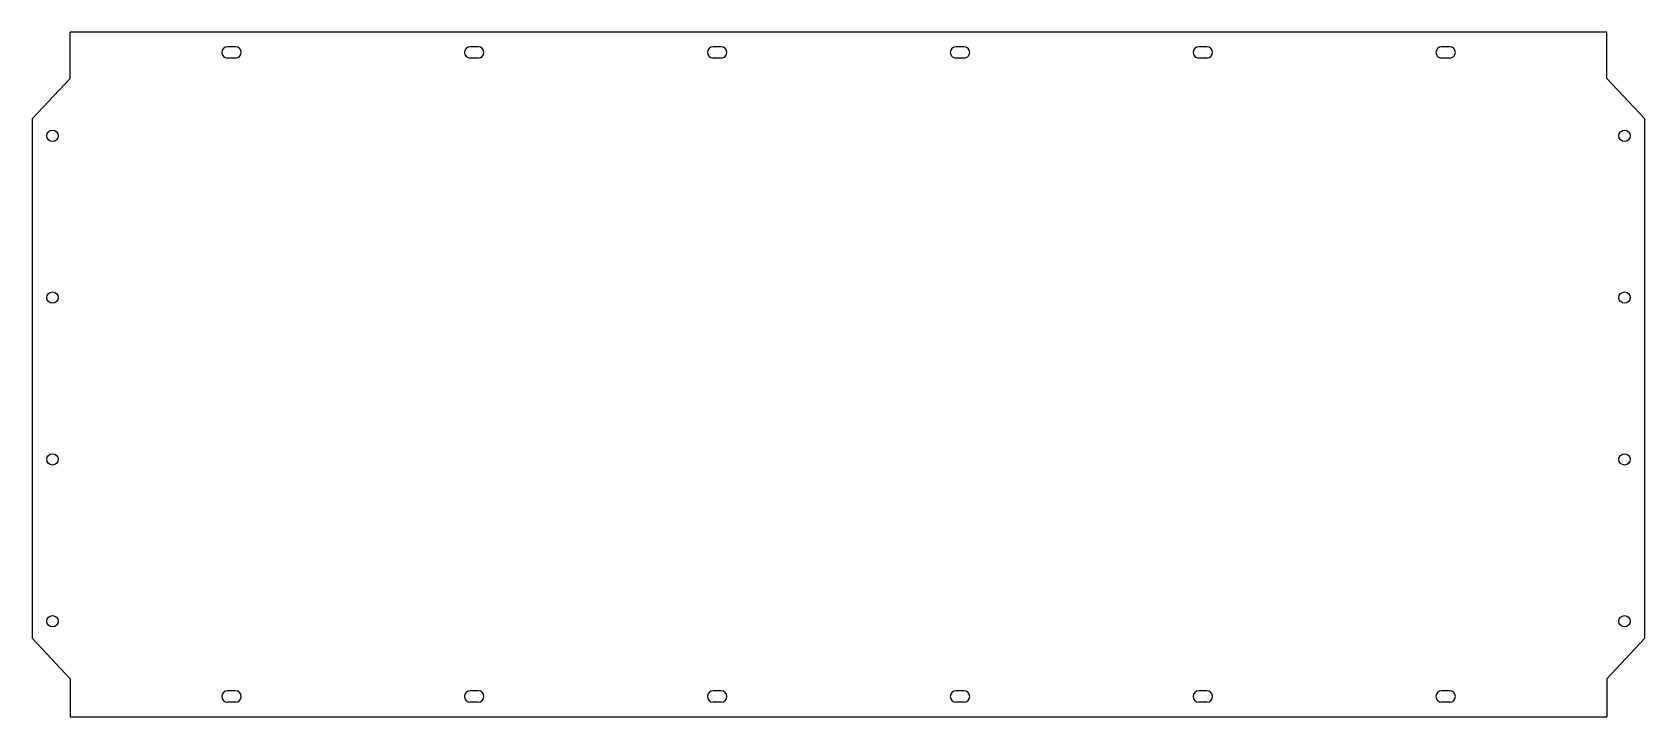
# Model space of a CAD drawing. Header units: millimetres. Extents: x -564 to 1428, y -53 to 793.
import ezdxf

# ---------------------------------------------------------------- set-up
doc = ezdxf.new("R2010")
doc.units = ezdxf.units.MM

msp = doc.modelspace()

# ---------------------------------------------------------------- linework, layer by layer
for p, q in [((1380.7, 793.5), (-517.3, 793.5)), ((-517.3, 736.5), (-517.3, 793.5)), ((1380.7, 736.5), (1380.7, 793.5)), ((-313.3, 775.5), (-323.3, 775.5)), ((-313.3, 761.5), (-323.3, 761.5)), ((-13.3, 775.5), (-23.3, 775.5)), ((-13.3, 761.5), (-23.3, 761.5)), ((286.7, 775.5), (276.7, 775.5)), ((286.7, 761.5), (276.7, 761.5)), ((586.7, 775.5), (576.7, 775.5)), ((586.7, 761.5), (576.7, 761.5)), ((886.7, 775.5), (876.7, 775.5)), ((886.7, 761.5), (876.7, 761.5)), ((1186.7, 775.5), (1176.7, 775.5)), ((1186.7, 761.5), (1176.7, 761.5)), ((-517.3, 736.5), (-564.3, 686.5)), ((1380.7, 736.5), (1427.7, 686.5)), ((-564.3, 686.5), (-564.3, 44.5)), ((1427.7, 44.5), (1427.7, 686.5)), ((-517.3, -5.5), (-564.3, 44.5)), ((1380.7, -5.5), (1427.7, 44.5)), ((-517.3, -5.5), (-517.3, -52.5)), ((1380.7, -5.5), (1380.7, -52.5)), ((-313.3, -20.5), (-323.3, -20.5)), ((-313.3, -34.5), (-323.3, -34.5)), ((-13.3, -20.5), (-23.3, -20.5)), ((-13.3, -34.5), (-23.3, -34.5)), ((286.7, -20.5), (276.7, -20.5)), ((286.7, -34.5), (276.7, -34.5)), ((586.7, -20.5), (576.7, -20.5)), ((586.7, -34.5), (576.7, -34.5)), ((886.7, -20.5), (876.7, -20.5)), ((886.7, -34.5), (876.7, -34.5)), ((1186.7, -20.5), (1176.7, -20.5)), ((1186.7, -34.5), (1176.7, -34.5)), ((-517.3, -52.5), (1380.7, -52.5))]:
    msp.add_line(p, q)
for centre in [(-539.3, 665.5), (1402.7, 665.5), (-539.3, 465.5), (1402.7, 465.5), (-539.3, 265.5), (1402.7, 265.5), (-539.3, 65.5), (1402.7, 65.5)]:
    msp.add_circle(centre, 7)
for centre, start, end in [((-323.3, 768.5), 90, 270), ((-313.3, 768.5), 270, 90), ((-23.3, 768.5), 90, 270), ((-13.3, 768.5), 270, 90), ((276.7, 768.5), 90, 270), ((286.7, 768.5), 270, 90), ((576.7, 768.5), 90, 270), ((586.7, 768.5), 270, 90), ((876.7, 768.5), 90, 270), ((886.7, 768.5), 270, 90), ((1176.7, 768.5), 90, 270), ((1186.7, 768.5), 270, 90), ((-323.3, -27.5), 90, 270), ((-313.3, -27.5), 270, 90), ((-23.3, -27.5), 90, 270), ((-13.3, -27.5), 270, 90), ((276.7, -27.5), 90, 270), ((286.7, -27.5), 270, 90), ((576.7, -27.5), 90, 270), ((586.7, -27.5), 270, 90), ((876.7, -27.5), 90, 270), ((886.7, -27.5), 270, 90), ((1176.7, -27.5), 90, 270), ((1186.7, -27.5), 270, 90)]:
    msp.add_arc(centre, 7, start, end)

doc.saveas('drawing.dxf')
